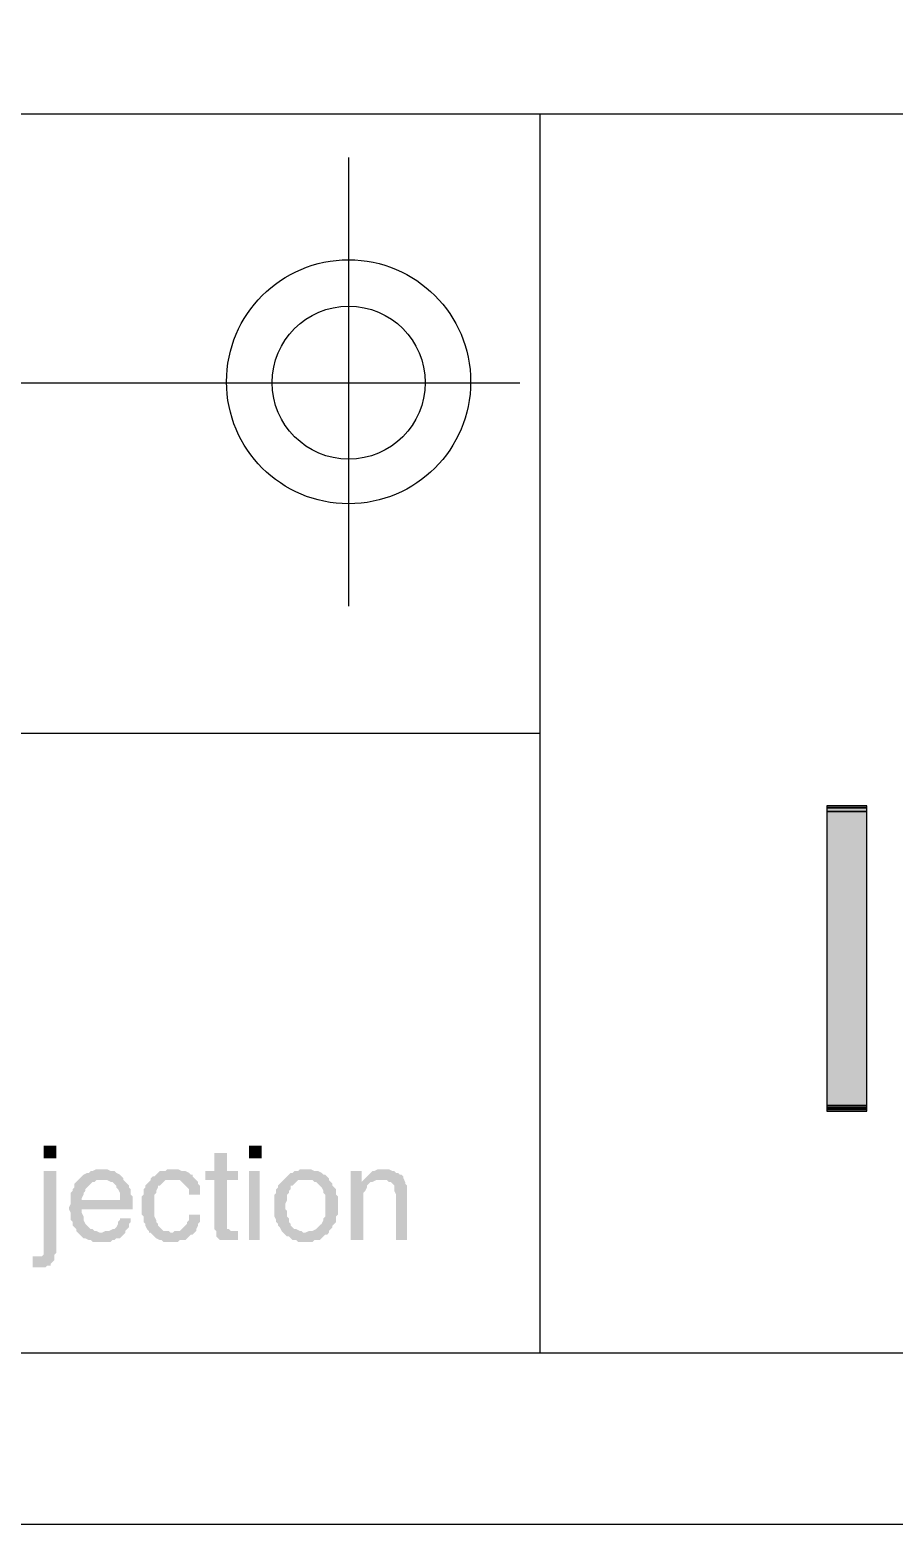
# Model space of a CAD drawing. Header units: millimetres. Extents: x 7018 to 13530, y 4187 to 5692.
# Drawn here: x 8767.37 to 8788.83, y 4524.92 to 4562.04 of the extents above; entities that cross this region are included whole.
import ezdxf

# ---------------------------------------------------------------- set-up
doc = ezdxf.new("R2010")
doc.units = ezdxf.units.MM

# ---------------------------------------------------------------- blocks, each defined once
blk = doc.blocks.new('fr')
at = {"transparency": 33554559}
blk.add_hatch(color=256, dxfattribs=at).paths.add_polyline_path([(1488.156, -437.24), (1488.156, -444.822), (1489.149, -444.822), (1489.149, -437.24)])
for points in [[(1488.201, -437.24), (1488.156, -437.24)], [(1489.149, -437.24), (1488.156, -437.24)], [(1489.149, -437.24), (1488.156, -437.24)], [(1489.149, -437.24), (1488.156, -437.24)], [(1489.149, -437.24), (1488.156, -437.24)], [(1489.149, -437.24), (1488.156, -437.24)], [(1489.149, -437.24), (1488.156, -437.24)], [(1489.149, -437.24), (1488.156, -437.24)], [(1489.149, -437.24), (1488.156, -437.24)], [(1489.149, -437.24), (1488.156, -437.24)], [(1489.149, -437.24), (1488.156, -437.24)], [(1489.149, -437.24), (1488.156, -437.24)], [(1489.149, -437.24), (1488.156, -437.24)], [(1489.149, -437.24), (1488.156, -437.24)], [(1489.149, -437.24), (1488.156, -437.24)], [(1489.149, -444.822), (1489.149, -437.24), (1488.156, -437.24), (1488.156, -444.822)], [(1489.149, -437.285), (1488.156, -437.285)], [(1489.149, -437.285), (1488.156, -437.285)], [(1488.246, -437.24), (1488.201, -437.24)], [(1488.291, -437.24), (1488.246, -437.24)], [(1488.337, -437.24), (1488.291, -437.24)], [(1488.427, -437.24), (1488.337, -437.24)], [(1488.562, -437.24), (1488.427, -437.24)], [(1488.788, -437.24), (1488.562, -437.24)], [(1488.878, -437.24), (1488.788, -437.24)], [(1488.968, -437.24), (1488.878, -437.24)], [(1489.014, -437.24), (1488.968, -437.24)], [(1489.059, -437.24), (1489.014, -437.24)], [(1489.104, -437.24), (1489.059, -437.24)], [(1489.149, -437.24), (1489.104, -437.24)], [(1489.149, -437.375), (1488.156, -437.375)], [(1489.149, -437.375), (1488.156, -437.375)], [(1489.149, -444.687), (1488.156, -444.687)], [(1489.149, -444.687), (1488.156, -444.687)], [(1489.149, -444.732), (1488.156, -444.732)], [(1489.149, -444.732), (1488.156, -444.732)], [(1489.149, -444.777), (1488.156, -444.777)], [(1489.149, -444.777), (1488.156, -444.777)], [(1489.149, -444.777), (1488.156, -444.777)], [(1489.149, -444.777), (1488.156, -444.777)], [(1489.149, -444.777), (1488.156, -444.777)], [(1489.149, -444.777), (1488.156, -444.777)], [(1489.149, -444.822), (1488.156, -444.822)], [(1489.149, -444.822), (1488.156, -444.822)], [(1489.149, -444.822), (1488.156, -444.822)], [(1489.149, -444.822), (1488.156, -444.822)], [(1488.201, -444.822), (1488.156, -444.822)], [(1488.246, -444.822), (1488.201, -444.822)], [(1488.291, -444.822), (1488.246, -444.822)], [(1488.337, -444.822), (1488.291, -444.822)], [(1488.472, -444.822), (1488.337, -444.822)], [(1488.698, -444.822), (1488.472, -444.822)], [(1488.788, -444.822), (1488.698, -444.822)], [(1488.923, -444.822), (1488.788, -444.822)], [(1489.014, -444.822), (1488.923, -444.822)], [(1489.059, -444.822), (1489.014, -444.822)], [(1489.104, -444.822), (1489.059, -444.822)], [(1489.149, -444.822), (1489.104, -444.822)]]:
    blk.add_lwpolyline(points, close=True)
blk.add_lwpolyline([(1489.149, -444.822), (1489.149, -444.777)])

msp = doc.modelspace()

# ---------------------------------------------------------------- hatches: boundary and pattern name
at = {"transparency": 33554559}
for points in [[(8768.028, 4534.006), (8768.028, 4534.322), (8767.712, 4534.322), (8767.712, 4534.006)], [(8772.271, 4534.141), (8771.955, 4534.141), (8771.955, 4533.69), (8771.729, 4533.69), (8771.729, 4533.464), (8771.955, 4533.464), (8771.955, 4532.246), (8772, 4532.201), (8772, 4532.065), (8772.045, 4532.02), (8772.045, 4532.02), (8772.09, 4531.975), (8772.542, 4531.975), (8772.542, 4532.201), (8772.361, 4532.201), (8772.316, 4532.246), (8772.271, 4532.246), (8772.271, 4533.464), (8772.542, 4533.464), (8772.542, 4533.69), (8772.271, 4533.69)], [(8773.128, 4534.006), (8773.128, 4534.322), (8772.812, 4534.322), (8772.812, 4534.006)], [(8769.157, 4533.735), (8769.021, 4533.735), (8768.931, 4533.69), (8768.886, 4533.69), (8768.841, 4533.645), (8768.796, 4533.645), (8768.705, 4533.6), (8768.66, 4533.555), (8768.615, 4533.51), (8768.57, 4533.464), (8769.292, 4533.464), (8769.382, 4533.419), (8769.427, 4533.419), (8769.473, 4533.374), (8769.518, 4533.329), (8769.518, 4533.284), (8769.563, 4533.239), (8769.608, 4533.148), (8769.608, 4532.968), (8768.66, 4532.968), (8768.389, 4532.923), (8768.389, 4532.878), (8768.344, 4532.787), (8768.344, 4532.742), (8768.389, 4532.652), (8768.389, 4532.472), (8768.435, 4532.426), (8768.435, 4532.336), (8768.48, 4532.291), (8768.525, 4532.246), (8768.525, 4532.201), (8768.57, 4532.156), (8768.57, 4532.156), (8768.615, 4532.11), (8768.66, 4532.065), (8768.705, 4532.02), (8768.75, 4532.02), (8768.841, 4531.975), (8768.886, 4531.975), (8768.931, 4531.93), (8769.382, 4531.93), (8769.427, 4531.975), (8769.473, 4531.975), (8769.518, 4532.02), (8769.608, 4532.02), (8769.653, 4532.065), (8769.698, 4532.11), (8769.743, 4532.156), (8769.111, 4532.156), (8769.021, 4532.201), (8768.976, 4532.201), (8768.931, 4532.246), (8768.886, 4532.246), (8768.841, 4532.291), (8768.796, 4532.336), (8768.796, 4532.336), (8768.75, 4532.381), (8768.705, 4532.472), (8768.705, 4532.562), (8768.66, 4532.652), (8768.66, 4532.742), (8769.924, 4532.742), (8769.924, 4533.058), (8769.879, 4533.103), (8769.879, 4533.239), (8769.834, 4533.284), (8769.834, 4533.329), (8769.788, 4533.374), (8769.743, 4533.419), (8769.698, 4533.464), (8769.698, 4533.51), (8769.653, 4533.555), (8769.608, 4533.6), (8769.518, 4533.645), (8769.473, 4533.69), (8769.382, 4533.69), (8769.292, 4533.735), (8769.247, 4533.735)], [(8770.917, 4533.735), (8770.781, 4533.735), (8770.736, 4533.69), (8770.601, 4533.69), (8770.556, 4533.645), (8770.511, 4533.6), (8770.465, 4533.555), (8770.42, 4533.555), (8770.375, 4533.51), (8770.375, 4533.464), (8771.097, 4533.464), (8771.142, 4533.419), (8771.188, 4533.374), (8771.233, 4533.329), (8771.278, 4533.284), (8771.323, 4533.239), (8771.323, 4533.103), (8771.594, 4533.103), (8771.594, 4533.329), (8771.549, 4533.374), (8771.549, 4533.419), (8771.503, 4533.464), (8771.458, 4533.51), (8771.413, 4533.555), (8771.413, 4533.6), (8771.368, 4533.6), (8771.323, 4533.645), (8771.233, 4533.69), (8771.142, 4533.69), (8771.052, 4533.735), (8771.007, 4533.735)], [(8774.211, 4533.735), (8774.076, 4533.735), (8774.031, 4533.69), (8773.941, 4533.69), (8773.896, 4533.645), (8773.85, 4533.645), (8773.805, 4533.6), (8773.76, 4533.555), (8773.715, 4533.51), (8773.67, 4533.464), (8773.67, 4533.464), (8773.625, 4533.419), (8773.58, 4533.374), (8773.534, 4533.329), (8773.534, 4533.284), (8773.489, 4533.239), (8773.489, 4533.148), (8773.444, 4533.103), (8773.444, 4532.833), (8773.444, 4532.562), (8773.489, 4532.472), (8773.489, 4532.426), (8773.534, 4532.381), (8773.534, 4532.336), (8773.58, 4532.291), (8773.625, 4532.201), (8773.67, 4532.156), (8774.211, 4532.156), (8774.166, 4532.156), (8774.121, 4532.201), (8774.076, 4532.201), (8773.986, 4532.246), (8773.941, 4532.246), (8773.896, 4532.291), (8773.85, 4532.336), (8773.85, 4532.381), (8773.805, 4532.426), (8773.805, 4532.517), (8773.76, 4532.562), (8773.76, 4532.697), (8773.715, 4532.742), (8773.715, 4532.878), (8773.76, 4532.968), (8773.76, 4533.103), (8773.805, 4533.148), (8773.805, 4533.194), (8773.85, 4533.239), (8773.85, 4533.329), (8773.896, 4533.329), (8773.941, 4533.374), (8773.986, 4533.419), (8774.031, 4533.464), (8774.211, 4533.464), (8774.798, 4533.51), (8774.753, 4533.555), (8774.708, 4533.6), (8774.663, 4533.6), (8774.618, 4533.645), (8774.527, 4533.69), (8774.437, 4533.69), (8774.347, 4533.735), (8774.302, 4533.735)], [(8776.152, 4533.735), (8776.017, 4533.735), (8775.926, 4533.69), (8775.881, 4533.69), (8775.836, 4533.645), (8775.791, 4533.6), (8775.746, 4533.555), (8775.701, 4533.51), (8775.611, 4533.419), (8775.881, 4533.419), (8775.972, 4533.464), (8776.107, 4533.464), (8776.649, 4533.51), (8776.649, 4533.555), (8776.603, 4533.6), (8776.558, 4533.6), (8776.513, 4533.645), (8776.468, 4533.645), (8776.423, 4533.69), (8776.378, 4533.69), (8776.288, 4533.735), (8776.242, 4533.735)], [(8768.028, 4533.69), (8767.712, 4533.69), (8767.712, 4531.614), (8767.667, 4531.569), (8767.442, 4531.569), (8767.442, 4531.298), (8767.758, 4531.298), (8767.803, 4531.343), (8767.893, 4531.343), (8767.893, 4531.388), (8767.938, 4531.433), (8767.983, 4531.479), (8767.983, 4531.614), (8768.028, 4531.659), (8768.028, 4531.749)], [(8768.57, 4533.464), (8768.57, 4533.464), (8768.525, 4533.419), (8768.48, 4533.374), (8768.48, 4533.284), (8768.435, 4533.239), (8768.435, 4533.194), (8768.389, 4533.148), (8768.389, 4532.923), (8768.66, 4532.968), (8768.66, 4533.013), (8768.705, 4533.103), (8768.705, 4533.148), (8768.75, 4533.194), (8768.75, 4533.239), (8768.796, 4533.284), (8768.841, 4533.329), (8768.886, 4533.374), (8768.931, 4533.419), (8768.976, 4533.419), (8769.021, 4533.464), (8769.157, 4533.464)], [(8770.375, 4533.464), (8770.33, 4533.419), (8770.285, 4533.374), (8770.24, 4533.329), (8770.24, 4533.284), (8770.195, 4533.239), (8770.195, 4533.103), (8770.15, 4533.058), (8770.15, 4532.607), (8770.195, 4532.562), (8770.195, 4532.426), (8770.24, 4532.381), (8770.24, 4532.336), (8770.285, 4532.246), (8770.33, 4532.201), (8770.33, 4532.156), (8770.917, 4532.156), (8770.872, 4532.156), (8770.827, 4532.201), (8770.691, 4532.201), (8770.646, 4532.246), (8770.601, 4532.291), (8770.556, 4532.336), (8770.556, 4532.381), (8770.511, 4532.426), (8770.511, 4532.472), (8770.465, 4532.562), (8770.465, 4533.103), (8770.511, 4533.148), (8770.511, 4533.194), (8770.556, 4533.284), (8770.556, 4533.329), (8770.601, 4533.329), (8770.646, 4533.374), (8770.691, 4533.419), (8770.736, 4533.464), (8770.917, 4533.464)], [(8773.083, 4531.975), (8773.083, 4533.69), (8772.812, 4533.69), (8772.812, 4531.975)], [(8774.798, 4533.51), (8774.211, 4533.464), (8774.392, 4533.464), (8774.437, 4533.419), (8774.482, 4533.419), (8774.527, 4533.374), (8774.572, 4533.329), (8774.618, 4533.284), (8774.663, 4533.194), (8774.663, 4533.148), (8774.708, 4533.103), (8774.708, 4532.562), (8774.663, 4532.517), (8774.663, 4532.472), (8774.618, 4532.381), (8774.572, 4532.336), (8774.572, 4532.336), (8774.527, 4532.291), (8774.482, 4532.246), (8774.392, 4532.201), (8774.302, 4532.201), (8774.211, 4532.156), (8773.67, 4532.156), (8773.715, 4532.11), (8773.76, 4532.065), (8773.805, 4532.065), (8773.85, 4532.02), (8773.896, 4531.975), (8773.986, 4531.975), (8774.031, 4531.93), (8774.392, 4531.93), (8774.437, 4531.975), (8774.572, 4531.975), (8774.618, 4532.02), (8774.663, 4532.065), (8774.708, 4532.11), (8774.753, 4532.11), (8774.798, 4532.156), (8774.798, 4532.201), (8774.843, 4532.246), (8774.888, 4532.291), (8774.888, 4532.336), (8774.934, 4532.381), (8774.979, 4532.426), (8774.979, 4532.562), (8775.024, 4532.607), (8775.024, 4532.833), (8775.024, 4533.058), (8774.979, 4533.103), (8774.979, 4533.239), (8774.934, 4533.284), (8774.888, 4533.329), (8774.888, 4533.374), (8774.843, 4533.419), (8774.798, 4533.464)], [(8775.611, 4533.69), (8775.34, 4533.69), (8775.34, 4531.975), (8775.656, 4531.975), (8775.656, 4532.878), (8775.656, 4533.148), (8775.701, 4533.194), (8775.746, 4533.284), (8775.746, 4533.329), (8775.746, 4533.329), (8775.791, 4533.374), (8775.836, 4533.419), (8775.611, 4533.419)], [(8776.649, 4533.51), (8776.107, 4533.464), (8776.242, 4533.464), (8776.288, 4533.419), (8776.333, 4533.419), (8776.378, 4533.374), (8776.378, 4533.374), (8776.423, 4533.329), (8776.423, 4533.194), (8776.468, 4533.103), (8776.468, 4531.975), (8776.739, 4531.975), (8776.739, 4533.329), (8776.694, 4533.374), (8776.694, 4533.419)], [(8771.594, 4532.607), (8771.323, 4532.607), (8771.323, 4532.472), (8771.278, 4532.426), (8771.278, 4532.381), (8771.233, 4532.336), (8771.188, 4532.291), (8771.142, 4532.246), (8771.097, 4532.201), (8770.962, 4532.201), (8770.917, 4532.156), (8770.33, 4532.156), (8770.375, 4532.156), (8770.42, 4532.11), (8770.465, 4532.065), (8770.511, 4532.02), (8770.601, 4531.975), (8770.646, 4531.975), (8770.691, 4531.93), (8771.052, 4531.93), (8771.097, 4531.975), (8771.233, 4531.975), (8771.278, 4532.02), (8771.323, 4532.065), (8771.368, 4532.11), (8771.413, 4532.11), (8771.458, 4532.156), (8771.503, 4532.201), (8771.503, 4532.246), (8771.549, 4532.336), (8771.549, 4532.381), (8771.594, 4532.426), (8771.594, 4532.517)], [(8769.879, 4532.517), (8769.608, 4532.517), (8769.608, 4532.472), (8769.563, 4532.426), (8769.563, 4532.381), (8769.518, 4532.291), (8769.473, 4532.246), (8769.427, 4532.246), (8769.337, 4532.201), (8769.247, 4532.201), (8769.157, 4532.156), (8769.743, 4532.156), (8769.743, 4532.201), (8769.788, 4532.246), (8769.834, 4532.291), (8769.834, 4532.381), (8769.879, 4532.426)]]:
    msp.add_hatch(color=256, dxfattribs=at).paths.add_polyline_path(points)

# ---------------------------------------------------------------- linework, layer by layer
msp.add_line((8418.145, 4529.177), (8827.401, 4529.177))
msp.add_lwpolyline([(8831.439, 4524.918), (8831.439, 4821.918), (8411.439, 4821.918), (8411.439, 4524.918)], close=True)
for points in [[(8430.963, 4559.957), (8827.401, 4559.957)], [(8780.033, 4559.957), (8780.033, 4529.177)], [(8775.295, 4547.726), (8775.295, 4558.874)], [(8760.672, 4553.277), (8779.537, 4553.277)], [(8430.963, 4544.567), (8780.033, 4544.567)]]:
    msp.add_lwpolyline(points)
for centre, radius in [((8775.288, 4553.299), 3.031), ((8775.29, 4553.278), 1.9)]:
    msp.add_circle(centre, radius)

# ---------------------------------------------------------------- block references
at = {"color": 0}
msp.add_blockref('fr', (7299.008, 4980.002), dxfattribs=at)

doc.saveas('drawing.dxf')
